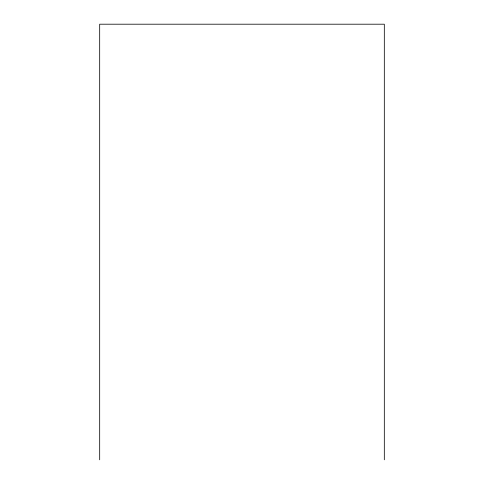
<?xml version="1.0" encoding="UTF-8"?>
<svg xmlns="http://www.w3.org/2000/svg" width="484" height="484" viewBox="0 0 484 484"><rect width="100%" height="100%" fill="white"/><g stroke="black" fill="none" stroke-linecap="round" stroke-linejoin="round"><path stroke-width="0.73" d="M384.32 459.8L384.32 24.2L99.68 24.2L99.68 459.8"/></g></svg>
